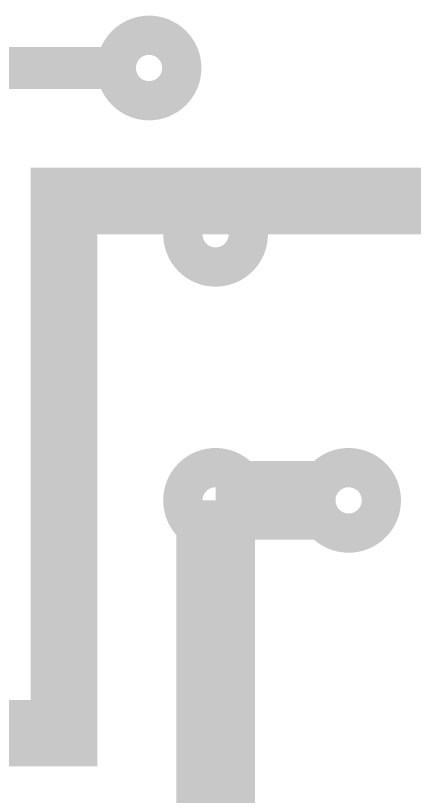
# Model space of a CAD drawing. Extents: x 0 to 395, y 0 to 270.
# Drawn here: x 136.52 to 144.13, y 216.6 to 231.5 of the extents above; entities that cross this region are included whole.
import ezdxf

# ---------------------------------------------------------------- set-up
doc = ezdxf.new("R2010")
doc.units = 0
doc.header["$LTSCALE"] = 0.3
doc.layers.add('TRACK', color=3, linetype='CONTINUOUS')

msp = doc.modelspace()

# ---------------------------------------------------------------- linework, layer by layer
at = {"layer": 'TRACK', "const_width": 0.75}
for points in [[(138.44, 230.505, 1), (139.69, 230.505, 1)], [(139.71, 227.33, 1), (140.96, 227.33, 1)], [(139.71, 222.25, 1), (140.96, 222.25, 1)], [(142.875, 221.625, 1), (142.875, 222.875, 1)]]:
    msp.add_lwpolyline(points, format="xyb", close=True, dxfattribs=at)
at = {"layer": 'TRACK'}
for points, const_width in [([(134.62, 230.505), (138.43, 230.505)], 0.8), ([(145.415, 227.965), (137.442, 227.965), (137.442, 217.805), (135.255, 217.805)], 1.27), ([(135.255, 212.725), (140.335, 212.725), (140.335, 222.25)], 1.5), ([(140.335, 222.25), (142.24, 222.25)], 1.5)]:
    msp.add_lwpolyline(points, dxfattribs=dict(at, const_width=const_width))

doc.saveas('drawing.dxf')
